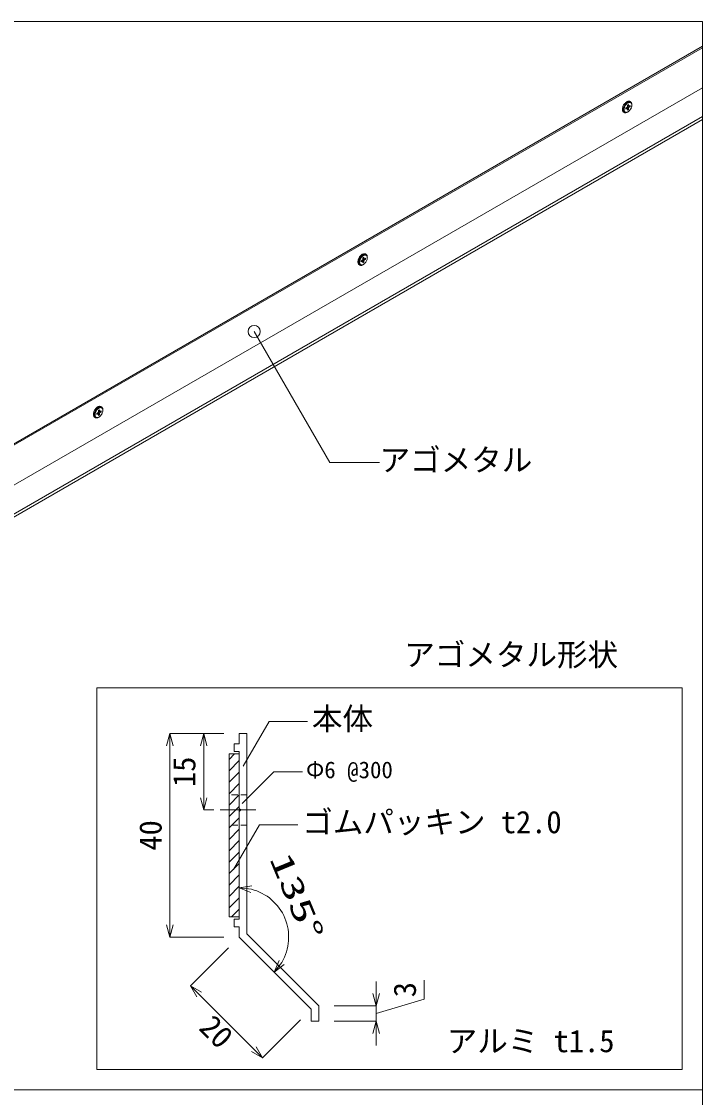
# Model space of a CAD drawing. Units: millimetres, scale not verified. Extents: x -2130 to 2130, y -1474 to 1474.
# Drawn here: x 681 to 1350, y -248 to 810 of the extents above; entities that cross this region are included whole.
import ezdxf
from ezdxf.enums import TextEntityAlignment as Align

# ---------------------------------------------------------------- set-up
doc = ezdxf.new("R2010")
doc.units = ezdxf.units.MM
doc.header["$LTSCALE"] = 5
doc.linetypes.add('DASHED1', pattern=[1.8, 1.2, -0.6])
doc.linetypes.add('USER1', pattern=[101.6, 63.5, -12.7, 12.7, -12.7])
for name, color, linetype, lineweight in [('0-0_0', 7, 'Continuous', 18), ('0-2_MOJI', 7, 'Continuous', 18), ('0-4_HATCH', 9, 'Continuous', 18), ('0-5_kanamono', 4, 'Continuous', 18), ('0-6_sunpo', 7, 'Continuous', 18), ('0-8_KANAMONO_SCREW', 4, 'Continuous', 18), ('0-A_kijun', 1, 'USER1', 18), ('0-B_WAKU', 7, 'Continuous', 18), ('0-C_kanamono2', 7, 'DASHED1', 9)]:
    doc.layers.add(name, color=color, linetype=linetype, lineweight=lineweight)
doc.styles.add('ＭＳ ゴシック', font='')
doc.styles.get('ＭＳ ゴシック').set_extended_font_data('MS Gothic')

# ---------------------------------------------------------------- blocks, each defined once
blk = doc.blocks.new('_Open30')
at = {"layer": '0-0_0', "lineweight": 9}
blk.add_line((0, 0), (-1, 0), dxfattribs=at)
blk.add_lwpolyline([(-1, 0.2679), (0, 0), (-1, -0.2679)], dxfattribs=at)

msp = doc.modelspace()

# ---------------------------------------------------------------- linework, layer by layer
at = {"layer": '0-2_MOJI'}
for p, q in [((924.439, 122.088), (898.927, 77.9)), ((961.939, 122.088), (924.439, 122.088)), ((929.017, 72.462), (898.002, 41.447)), ((957.142, 72.462), (929.017, 72.462)), ((914.94, 20.52), (889.428, -23.667)), ((952.44, 20.52), (914.94, 20.52))]:
    msp.add_line(p, q, dxfattribs=at)
msp.add_lwpolyline([(1032.921, 376.446), (984.093, 376.446), (909.679, 505.335)], dxfattribs=at)
msp.add_lwpolyline([(1330, -219.984), (755, -219.984), (755, 155.016), (1330, 155.016)], close=True, dxfattribs=at)
msp.add_circle((909.679, 505.335), 6, dxfattribs=at)
at = {"layer": '0-4_HATCH'}
for p, q in [((885, 84.671), (890.346, 90.016)), ((885, 73.445), (895, 83.445)), ((885, 62.22), (895, 72.22)), ((885, 50.995), (895, 60.995)), ((885, 39.769), (895, 49.769)), ((885, 28.544), (895, 38.544)), ((885, 17.319), (895, 27.319)), ((885, 6.093), (895, 16.093)), ((885, -5.132), (895, 4.868)), ((885, -16.357), (895, -6.357)), ((885, -27.583), (895, -17.583)), ((885, -38.808), (895, -28.808)), ((885, -50.033), (895, -40.033)), ((885, -61.258), (895, -51.258)), ((887.5, -69.984), (895, -62.484))]:
    msp.add_line(p, q, dxfattribs=at)
at = {"layer": '0-5_kanamono'}
for p, q in [((408.305, 242.016), (1350, 785.704)), ((409.604, 241.266), (1350, 784.204)), ((409.604, 201.888), (1350, 744.825)), ((1278.661, 731.516), (1279.397, 731.091)), ((1279.06, 730.508), (1279.493, 730.258)), ((1272.598, 721.016), (1273.334, 720.591)), ((1273.671, 721.174), (1274.104, 720.924)), ((421.852, 180.674), (1350, 716.541)), ((421.852, 177.674), (1350, 713.541)), ((1013.864, 571.174), (1014.297, 570.924)), ((1018.853, 581.516), (1019.589, 581.091)), ((1019.252, 580.508), (1019.685, 580.258)), ((1012.791, 571.016), (1013.527, 570.591)), ((759.045, 431.516), (759.782, 431.091)), ((759.445, 430.508), (759.878, 430.258)), ((752.983, 421.016), (753.719, 420.591)), ((754.056, 421.174), (754.489, 420.924))]:
    msp.add_line(p, q, dxfattribs=at)
for points in [[(896.5, 35.016), (895, 33.516), (895, -72.484), (890, -72.484), (890, -79.984), (895, -79.984), (895, -89.984), (965.711, -160.694), (965.711, -172.588), (973.211, -172.588), (973.211, -157.588), (902.5, -86.877), (902.5, 110.016), (895, 110.016), (895, 100.016), (890, 100.016), (890, 92.516), (895, 92.516), (895, 36.516)], [(895, -69.984), (885, -69.984), (885, 90.016), (895, 90.016)]]:
    msp.add_lwpolyline(points, close=True, dxfattribs=at)
for centre, radius, start, end in [((1280.482, 723.722), 8.957, 131.50548, 141.59557), ((1281.218, 723.297), 8.957, 131.50548, 141.59557), ((1279.104, 725.288), 6.871, 120.37751, 131.5569), ((1279.84, 724.863), 6.871, 120.37751, 131.5569), ((1279.454, 724.972), 6.108, 120.37751, 131.5569), ((1277.994, 727.2), 4.66, 105.95476, 120.48703), ((1279.887, 724.722), 6.108, 120.37751, 131.5569), ((1278.467, 726.671), 4.143, 105.95476, 120.48703), ((1278.73, 726.775), 4.66, 105.95476, 120.48703), ((1277.545, 728.806), 2.993, 85.17845, 106.13581), ((1278.9, 726.421), 4.143, 105.95476, 120.48703), ((1278.068, 728.099), 2.66, 85.17845, 106.13581), ((1278.281, 728.381), 2.993, 85.17845, 106.13581), ((1278.501, 727.849), 2.66, 85.17845, 106.13581), ((1277.601, 729.659), 2.139, 60.31103, 84.77441), ((1278.118, 728.857), 1.901, 60.31103, 84.77441), ((1278.338, 729.234), 2.139, 60.31103, 84.77441), ((1278.551, 728.607), 1.901, 60.31103, 84.77441), ((1278.323, 729.251), 2.131, 35.18299, 59.73157), ((1278.538, 728.622), 1.895, 35.18299, 59.73157), ((1277.617, 728.774), 2.982, 13.82578, 34.85996), ((1278.228, 723.744), 6.886, 168.45497, 179.61063), ((1275.947, 723.745), 4.604, 179.4236, 194.13461), ((1280.29, 723.327), 8.989, 158.4225, 168.47645), ((1274.378, 723.333), 2.982, 193.82578, 214.85996), ((1281.403, 722.915), 10.176, 149.91198, 158.57049), ((1273.673, 722.857), 2.131, 215.18299, 239.73157), ((1278.964, 723.319), 6.886, 168.45497, 179.61063), ((1276.683, 723.32), 4.604, 179.4236, 194.13461), ((1281.026, 722.902), 8.989, 158.4225, 168.47645), ((1275.114, 722.908), 2.982, 193.82578, 214.85996), ((1276.647, 723.6), 4.093, 179.4236, 194.13461), ((1278.676, 723.6), 6.121, 168.45497, 179.61063), ((1281.687, 722.759), 10.5, 141.56327, 149.95426), ((1282.139, 722.49), 10.176, 149.91198, 158.57049), ((1274.409, 722.432), 2.131, 215.18299, 239.73157), ((1280.508, 723.228), 7.99, 158.4225, 168.47645), ((1275.253, 723.234), 2.651, 193.82578, 214.85996), ((1277.08, 723.35), 4.093, 179.4236, 194.13461), ((1279.109, 723.35), 6.121, 168.45497, 179.61063), ((1281.498, 722.862), 9.045, 149.91198, 158.57049), ((1274.626, 722.811), 1.895, 215.18299, 239.73157), ((1280.941, 722.978), 7.99, 158.4225, 168.47645), ((1275.686, 722.984), 2.651, 193.82578, 214.85996), ((1282.423, 722.334), 10.5, 141.56327, 149.95426), ((1274.394, 722.449), 2.139, 240.31103, 264.77441), ((1281.931, 722.612), 9.045, 149.91198, 158.57049), ((1275.059, 722.561), 1.895, 215.18299, 239.73157), ((1281.75, 722.724), 9.333, 141.56327, 149.95426), ((1282.183, 722.474), 9.333, 141.56327, 149.95426), ((1275.046, 722.576), 1.901, 240.31103, 264.77441), ((1274.45, 723.302), 2.993, 265.17845, 286.13581), ((1280.679, 723.58), 7.962, 131.50548, 141.59557), ((1275.096, 723.334), 2.66, 265.17845, 286.13581), ((1281.112, 723.33), 7.962, 131.50548, 141.59557), ((1274.001, 724.907), 4.66, 285.95476, 300.48703), ((1274.697, 724.761), 4.143, 285.95476, 300.48703), ((1272.891, 726.819), 6.871, 300.37751, 311.5569), ((1273.71, 726.46), 6.108, 300.37751, 311.5569), ((1271.513, 728.385), 8.957, 311.50548, 321.59557), ((1272.485, 727.853), 7.962, 311.50548, 321.59557), ((1270.308, 729.348), 10.5, 321.56327, 329.95426), ((1271.414, 728.709), 9.333, 321.56327, 329.95426), ((1270.592, 729.193), 10.176, 329.91198, 338.57049), ((1271.666, 728.57), 9.045, 329.91198, 338.57049), ((1271.705, 728.781), 8.989, 338.4225, 348.47645), ((1277.911, 728.198), 2.651, 13.82578, 34.85996), ((1272.656, 728.204), 7.99, 338.4225, 348.47645), ((1274.488, 727.833), 6.121, 348.45497, 359.61063), ((1276.517, 727.832), 4.093, 359.4236, 14.13461), ((1276.049, 728.363), 4.604, 359.4236, 14.13461), ((1273.767, 728.363), 6.886, 348.45497, 359.61063), ((1017.737, 578.806), 2.993, 85.17845, 106.13581), ((1017.794, 579.659), 2.139, 60.31103, 84.77441), ((1018.421, 573.744), 6.886, 168.45497, 179.61063), ((1016.139, 573.745), 4.604, 179.4236, 194.13461), ((1020.482, 573.327), 8.989, 158.4225, 168.47645), ((1014.57, 573.333), 2.982, 193.82578, 214.85996), ((1021.596, 572.915), 10.176, 149.91198, 158.57049), ((1013.865, 572.857), 2.131, 215.18299, 239.73157), ((1019.157, 573.319), 6.886, 168.45497, 179.61063), ((1016.875, 573.32), 4.604, 179.4236, 194.13461), ((1021.218, 572.902), 8.989, 158.4225, 168.47645), ((1015.306, 572.908), 2.982, 193.82578, 214.85996), ((1018.868, 573.6), 6.121, 168.45497, 179.61063), ((1016.84, 573.6), 4.093, 179.4236, 194.13461), ((1021.88, 572.759), 10.5, 141.56327, 149.95426), ((1022.332, 572.49), 10.176, 149.91198, 158.57049), ((1014.601, 572.432), 2.131, 215.18299, 239.73157), ((1020.7, 573.228), 7.99, 158.4225, 168.47645), ((1015.445, 573.234), 2.651, 193.82578, 214.85996), ((1019.301, 573.35), 6.121, 168.45497, 179.61063), ((1017.273, 573.35), 4.093, 179.4236, 194.13461), ((1021.69, 572.862), 9.045, 149.91198, 158.57049), ((1014.818, 572.811), 1.895, 215.18299, 239.73157), ((1021.133, 572.978), 7.99, 158.4225, 168.47645), ((1015.878, 572.984), 2.651, 193.82578, 214.85996), ((1022.616, 572.334), 10.5, 141.56327, 149.95426), ((1020.674, 573.722), 8.957, 131.50548, 141.59557), ((1022.123, 572.612), 9.045, 149.91198, 158.57049), ((1015.251, 572.561), 1.895, 215.18299, 239.73157), ((1021.943, 572.724), 9.333, 141.56327, 149.95426), ((1022.376, 572.474), 9.333, 141.56327, 149.95426), ((1021.41, 573.297), 8.957, 131.50548, 141.59557), ((1020.871, 573.58), 7.962, 131.50548, 141.59557), ((1019.297, 575.288), 6.871, 120.37751, 131.5569), ((1021.304, 573.33), 7.962, 131.50548, 141.59557), ((1020.033, 574.863), 6.871, 120.37751, 131.5569), ((1019.647, 574.972), 6.108, 120.37751, 131.5569), ((1018.186, 577.2), 4.66, 105.95476, 120.48703), ((1020.08, 574.722), 6.108, 120.37751, 131.5569), ((1014.889, 574.761), 4.143, 285.95476, 300.48703), ((1018.922, 576.775), 4.66, 105.95476, 120.48703), ((1018.66, 576.671), 4.143, 105.95476, 120.48703), ((1013.083, 576.819), 6.871, 300.37751, 311.5569), ((1019.093, 576.421), 4.143, 105.95476, 120.48703), ((1013.902, 576.46), 6.108, 300.37751, 311.5569), ((1018.26, 578.099), 2.66, 85.17845, 106.13581), ((1018.473, 578.381), 2.993, 85.17845, 106.13581), ((1011.706, 578.385), 8.957, 311.50548, 321.59557), ((1018.693, 577.849), 2.66, 85.17845, 106.13581), ((1012.678, 577.853), 7.962, 311.50548, 321.59557), ((1018.311, 578.857), 1.901, 60.31103, 84.77441), ((1018.53, 579.234), 2.139, 60.31103, 84.77441), ((1010.5, 579.348), 10.5, 321.56327, 329.95426), ((1018.744, 578.607), 1.901, 60.31103, 84.77441), ((1011.606, 578.709), 9.333, 321.56327, 329.95426), ((1018.515, 579.251), 2.131, 35.18299, 59.73157), ((1010.784, 579.193), 10.176, 329.91198, 338.57049), ((1018.73, 578.622), 1.895, 35.18299, 59.73157), ((1011.859, 578.57), 9.045, 329.91198, 338.57049), ((1017.81, 578.774), 2.982, 13.82578, 34.85996), ((1011.898, 578.781), 8.989, 338.4225, 348.47645), ((1018.104, 578.198), 2.651, 13.82578, 34.85996), ((1012.849, 578.204), 7.99, 338.4225, 348.47645), ((1016.709, 577.832), 4.093, 359.4236, 14.13461), ((1014.681, 577.833), 6.121, 348.45497, 359.61063), ((1016.241, 578.363), 4.604, 359.4236, 14.13461), ((1013.959, 578.363), 6.886, 348.45497, 359.61063), ((1014.586, 572.449), 2.139, 240.31103, 264.77441), ((1015.238, 572.576), 1.901, 240.31103, 264.77441), ((1014.643, 573.302), 2.993, 265.17845, 286.13581), ((1015.289, 573.334), 2.66, 265.17845, 286.13581), ((1014.194, 574.907), 4.66, 285.95476, 300.48703), ((758.613, 423.744), 6.886, 168.45497, 179.61063), ((756.331, 423.745), 4.604, 179.4236, 194.13461), ((760.675, 423.327), 8.989, 158.4225, 168.47645), ((761.788, 422.915), 10.176, 149.91198, 158.57049), ((759.349, 423.319), 6.886, 168.45497, 179.61063), ((757.067, 423.32), 4.604, 179.4236, 194.13461), ((761.411, 422.902), 8.989, 158.4225, 168.47645), ((759.06, 423.6), 6.121, 168.45497, 179.61063), ((757.032, 423.6), 4.093, 179.4236, 194.13461), ((762.072, 422.759), 10.5, 141.56327, 149.95426), ((762.524, 422.49), 10.176, 149.91198, 158.57049), ((760.893, 423.228), 7.99, 158.4225, 168.47645), ((759.493, 423.35), 6.121, 168.45497, 179.61063), ((757.465, 423.35), 4.093, 179.4236, 194.13461), ((761.883, 422.862), 9.045, 149.91198, 158.57049), ((761.326, 422.978), 7.99, 158.4225, 168.47645), ((762.808, 422.334), 10.5, 141.56327, 149.95426), ((760.867, 423.722), 8.957, 131.50548, 141.59557), ((762.316, 422.612), 9.045, 149.91198, 158.57049), ((762.135, 422.724), 9.333, 141.56327, 149.95426), ((762.568, 422.474), 9.333, 141.56327, 149.95426), ((761.603, 423.297), 8.957, 131.50548, 141.59557), ((761.064, 423.58), 7.962, 131.50548, 141.59557), ((759.489, 425.288), 6.871, 120.37751, 131.5569), ((761.497, 423.33), 7.962, 131.50548, 141.59557), ((760.225, 424.863), 6.871, 120.37751, 131.5569), ((759.839, 424.972), 6.108, 120.37751, 131.5569), ((758.379, 427.2), 4.66, 105.95476, 120.48703), ((760.272, 424.722), 6.108, 120.37751, 131.5569), ((758.852, 426.671), 4.143, 105.95476, 120.48703), ((759.115, 426.775), 4.66, 105.95476, 120.48703), ((757.929, 428.806), 2.993, 85.17845, 106.13581), ((759.285, 426.421), 4.143, 105.95476, 120.48703), ((758.453, 428.099), 2.66, 85.17845, 106.13581), ((758.666, 428.381), 2.993, 85.17845, 106.13581), ((758.886, 427.849), 2.66, 85.17845, 106.13581), ((757.986, 429.659), 2.139, 60.31103, 84.77441), ((758.503, 428.857), 1.901, 60.31103, 84.77441), ((758.722, 429.234), 2.139, 60.31103, 84.77441), ((750.693, 429.348), 10.5, 321.56327, 329.95426), ((758.936, 428.607), 1.901, 60.31103, 84.77441), ((751.799, 428.709), 9.333, 321.56327, 329.95426), ((758.707, 429.251), 2.131, 35.18299, 59.73157), ((750.977, 429.193), 10.176, 329.91198, 338.57049), ((758.923, 428.622), 1.895, 35.18299, 59.73157), ((752.051, 428.57), 9.045, 329.91198, 338.57049), ((758.002, 428.774), 2.982, 13.82578, 34.85996), ((752.09, 428.781), 8.989, 338.4225, 348.47645), ((758.296, 428.198), 2.651, 13.82578, 34.85996), ((753.041, 428.204), 7.99, 338.4225, 348.47645), ((754.873, 427.833), 6.121, 348.45497, 359.61063), ((756.902, 427.832), 4.093, 359.4236, 14.13461), ((756.433, 428.363), 4.604, 359.4236, 14.13461), ((754.151, 428.363), 6.886, 348.45497, 359.61063), ((754.762, 423.333), 2.982, 193.82578, 214.85996), ((754.057, 422.857), 2.131, 215.18299, 239.73157), ((755.499, 422.908), 2.982, 193.82578, 214.85996), ((754.793, 422.432), 2.131, 215.18299, 239.73157), ((755.638, 423.234), 2.651, 193.82578, 214.85996), ((755.011, 422.811), 1.895, 215.18299, 239.73157), ((756.071, 422.984), 2.651, 193.82578, 214.85996), ((754.778, 422.449), 2.139, 240.31103, 264.77441), ((755.444, 422.561), 1.895, 215.18299, 239.73157), ((755.43, 422.576), 1.901, 240.31103, 264.77441), ((754.835, 423.302), 2.993, 265.17845, 286.13581), ((755.481, 423.334), 2.66, 265.17845, 286.13581), ((754.386, 424.907), 4.66, 285.95476, 300.48703), ((755.082, 424.761), 4.143, 285.95476, 300.48703), ((753.276, 426.819), 6.871, 300.37751, 311.5569), ((754.095, 426.46), 6.108, 300.37751, 311.5569), ((751.898, 428.385), 8.957, 311.50548, 321.59557), ((752.87, 427.853), 7.962, 311.50548, 321.59557)]:
    msp.add_arc(centre, radius, start, end, dxfattribs=at)
at = {"layer": '0-6_sunpo'}
for p, q in [((880, 110.016), (826.875, 110.016)), ((880, 110.016), (860.061, 110.016)), ((826.875, 98.016), (826.875, -77.984)), ((860.061, 47.016), (860.061, 98.016)), ((870, 35.016), (860.061, 35.016)), ((895, -27.977), (895, -41.449)), ((880, -89.984), (826.875, -89.984)), ((884.393, -100.59), (847.17, -137.813)), ((1029.426, -145.588), (1029.426, -133.588)), ((855.656, -146.299), (909.396, -200.039)), ((988.211, -157.588), (1029.426, -157.588)), ((1029.426, -157.588), (1029.426, -172.588)), ((1029.426, -157.588), (1029.426, -172.588)), ((955.104, -171.301), (917.881, -208.524)), ((988.211, -172.588), (1029.426, -172.588)), ((1029.426, -184.588), (1029.426, -196.588))]:
    msp.add_line(p, q, dxfattribs=at)
msp.add_lwpolyline([(1029.426, -165.088), (1076.676, -150.913), (1076.676, -132.38)], dxfattribs=at)
msp.add_arc((895, -89.984), 48.535, 329.20242, 75.79758, dxfattribs=at)
at = {"layer": '0-8_KANAMONO_SCREW'}
for p, q in [((1276.149, 725.716), (1274.634, 724.841)), ((1274.634, 724.841), (1274.634, 723.841)), ((1274.634, 723.841), (1276.149, 724.716)), ((1276.302, 724.731), (1275.373, 725.268)), ((1277.232, 725.091), (1276.149, 725.716)), ((1276.366, 727.841), (1277.232, 728.341)), ((1276.366, 726.091), (1276.366, 727.841)), ((1277.295, 726.451), (1276.366, 726.988)), ((1277.448, 725.466), (1276.366, 726.091)), ((1276.366, 722.841), (1276.366, 724.591)), ((1277.232, 723.341), (1276.366, 724.241)), ((1277.232, 723.341), (1276.366, 722.841)), ((1277.232, 728.341), (1277.232, 726.591)), ((1277.232, 725.091), (1277.232, 723.341)), ((1278.964, 727.341), (1277.448, 726.466)), ((1277.448, 725.466), (1278.964, 726.341)), ((1278.964, 726.341), (1277.751, 726.641)), ((1278.964, 726.341), (1278.964, 727.341)), ((1016.341, 575.716), (1014.826, 574.841)), ((1014.826, 574.841), (1014.826, 573.841)), ((1014.826, 573.841), (1016.341, 574.716)), ((1016.495, 574.731), (1015.565, 575.268)), ((1017.424, 575.091), (1016.341, 575.716)), ((1016.558, 577.841), (1017.424, 578.341)), ((1016.558, 576.091), (1016.558, 577.841)), ((1017.487, 576.451), (1016.558, 576.988)), ((1017.641, 575.466), (1016.558, 576.091)), ((1016.558, 572.841), (1016.558, 574.591)), ((1017.424, 573.341), (1016.558, 574.241)), ((1017.424, 573.341), (1016.558, 572.841)), ((1017.424, 578.341), (1017.424, 576.591)), ((1017.424, 575.091), (1017.424, 573.341)), ((1019.156, 577.341), (1017.641, 576.466)), ((1017.641, 575.466), (1019.156, 576.341)), ((1019.156, 576.341), (1017.944, 576.641)), ((1019.156, 576.341), (1019.156, 577.341)), ((756.534, 425.716), (755.018, 424.841)), ((755.018, 424.841), (755.018, 423.841)), ((755.018, 423.841), (756.534, 424.716)), ((756.687, 424.731), (755.758, 425.268)), ((757.616, 425.091), (756.534, 425.716)), ((756.75, 427.841), (757.616, 428.341)), ((756.75, 426.091), (756.75, 427.841)), ((757.68, 426.451), (756.75, 426.988)), ((757.833, 425.466), (756.75, 426.091)), ((756.75, 422.841), (756.75, 424.591)), ((757.616, 423.341), (756.75, 424.241)), ((757.616, 423.341), (756.75, 422.841)), ((757.616, 428.341), (757.616, 426.591)), ((757.616, 425.091), (757.616, 423.341)), ((759.348, 427.341), (757.833, 426.466)), ((757.833, 425.466), (759.348, 426.341)), ((759.348, 426.341), (758.136, 426.641)), ((759.348, 426.341), (759.348, 427.341))]:
    msp.add_line(p, q, dxfattribs=at)
for centre, radius, start, end in [((1275.974, 726.016), 0.347, 300.37751, 311.5569), ((1276.269, 724.513), 0.235, 105.95476, 120.48703), ((1275.904, 726.095), 0.452, 311.50548, 321.59557), ((1276.246, 724.594), 0.151, 85.17845, 106.13581), ((1275.843, 726.143), 0.53, 321.56327, 329.95426), ((1276.249, 724.638), 0.108, 60.31103, 84.77441), ((1275.857, 726.135), 0.514, 329.91198, 338.57049), ((1276.248, 724.638), 0.108, 35.18299, 59.73157), ((1275.914, 726.115), 0.454, 338.4225, 348.47645), ((1276.212, 724.614), 0.151, 13.82578, 34.85996), ((1276.133, 724.594), 0.233, 359.4236, 14.13461), ((1276.018, 726.094), 0.348, 348.45497, 359.61063), ((1277.464, 726.589), 0.233, 179.4236, 194.13461), ((1277.579, 725.089), 0.348, 168.45497, 179.61063), ((1277.683, 725.068), 0.454, 158.4225, 168.47645), ((1277.385, 726.568), 0.151, 193.82578, 214.85996), ((1277.349, 726.544), 0.108, 215.18299, 239.73157), ((1277.74, 725.047), 0.514, 149.91198, 158.57049), ((1277.754, 725.039), 0.53, 141.56327, 149.95426), ((1277.349, 726.545), 0.108, 240.31103, 264.77441), ((1277.351, 726.588), 0.151, 265.17845, 286.13581), ((1277.693, 725.088), 0.452, 131.50548, 141.59557), ((1277.329, 726.669), 0.235, 285.95476, 300.48703), ((1277.624, 725.167), 0.347, 120.37751, 131.5569), ((1016.166, 576.016), 0.347, 300.37751, 311.5569), ((1016.461, 574.513), 0.235, 105.95476, 120.48703), ((1016.096, 576.095), 0.452, 311.50548, 321.59557), ((1016.438, 574.594), 0.151, 85.17845, 106.13581), ((1016.036, 576.143), 0.53, 321.56327, 329.95426), ((1016.441, 574.638), 0.108, 60.31103, 84.77441), ((1016.44, 574.638), 0.108, 35.18299, 59.73157), ((1016.05, 576.135), 0.514, 329.91198, 338.57049), ((1016.106, 576.115), 0.454, 338.4225, 348.47645), ((1016.405, 574.614), 0.151, 13.82578, 34.85996), ((1016.325, 574.594), 0.233, 359.4236, 14.13461), ((1016.21, 576.094), 0.348, 348.45497, 359.61063), ((1017.772, 575.089), 0.348, 168.45497, 179.61063), ((1017.657, 576.589), 0.233, 179.4236, 194.13461), ((1017.577, 576.568), 0.151, 193.82578, 214.85996), ((1017.876, 575.068), 0.454, 158.4225, 168.47645), ((1017.542, 576.544), 0.108, 215.18299, 239.73157), ((1017.932, 575.047), 0.514, 149.91198, 158.57049), ((1017.946, 575.039), 0.53, 141.56327, 149.95426), ((1017.541, 576.545), 0.108, 240.31103, 264.77441), ((1017.544, 576.588), 0.151, 265.17845, 286.13581), ((1017.886, 575.088), 0.452, 131.50548, 141.59557), ((1017.521, 576.669), 0.235, 285.95476, 300.48703), ((1017.816, 575.167), 0.347, 120.37751, 131.5569), ((756.358, 426.016), 0.347, 300.37751, 311.5569), ((756.653, 424.513), 0.235, 105.95476, 120.48703), ((756.289, 426.095), 0.452, 311.50548, 321.59557), ((756.631, 424.594), 0.151, 85.17845, 106.13581), ((756.228, 426.143), 0.53, 321.56327, 329.95426), ((756.633, 424.638), 0.108, 60.31103, 84.77441), ((756.242, 426.135), 0.514, 329.91198, 338.57049), ((756.633, 424.638), 0.108, 35.18299, 59.73157), ((756.298, 426.115), 0.454, 338.4225, 348.47645), ((756.597, 424.614), 0.151, 13.82578, 34.85996), ((756.518, 424.594), 0.233, 359.4236, 14.13461), ((756.403, 426.094), 0.348, 348.45497, 359.61063), ((757.964, 425.089), 0.348, 168.45497, 179.61063), ((757.849, 426.589), 0.233, 179.4236, 194.13461), ((758.068, 425.068), 0.454, 158.4225, 168.47645), ((757.77, 426.568), 0.151, 193.82578, 214.85996), ((757.734, 426.544), 0.108, 215.18299, 239.73157), ((758.124, 425.047), 0.514, 149.91198, 158.57049), ((757.733, 426.545), 0.108, 240.31103, 264.77441), ((758.139, 425.039), 0.53, 141.56327, 149.95426), ((757.736, 426.588), 0.151, 265.17845, 286.13581), ((758.078, 425.088), 0.452, 131.50548, 141.59557), ((757.713, 426.669), 0.235, 285.95476, 300.48703), ((758.008, 425.167), 0.347, 120.37751, 131.5569)]:
    msp.add_arc(centre, radius, start, end, dxfattribs=at)
at = {"layer": '0-A_kijun'}
msp.add_line((911.25, 35.016), (876.25, 35.016), dxfattribs=at)
at = {"layer": '0-B_WAKU'}
msp.add_line((-1350, -239.984), (1350, -239.984), dxfattribs=at)
msp.add_lwpolyline([(1350, 810.016), (-1350, 810.016), (-1350, -989.984), (1350, -989.984)], close=True, dxfattribs=at)
at = {"layer": '0-C_kanamono2'}
for p, q in [((902.5, 50.016), (885, 50.016)), ((902.5, 20.016), (885, 20.016))]:
    msp.add_line(p, q, dxfattribs=at)

# ---------------------------------------------------------------- block references
at = {"layer": '0-6_sunpo', "xscale": 12, "yscale": 12}
for p, rotation in [((826.875, 110.016), 90), ((860.061, 110.016), 90), ((860.061, 35.016), 270), ((895, -41.449), 172.89879), ((826.875, -89.984), 270), ((929.319, -124.303), 232.10121), ((847.17, -137.813), 135), ((1029.426, -157.588), 270), ((1029.426, -172.588), 90), ((917.881, -208.524), 315)]:
    msp.add_blockref('_Open30', p, dxfattribs=dict(at, rotation=rotation))

# ---------------------------------------------------------------- texts
at = {"layer": '0-2_MOJI', "style": 'ＭＳ ゴシック'}
for s, height, p in [('アゴメタル', 21.99, (1032.921, 361.446)), ('アゴメタル形状', 21.99, (1057.107, 170.016)), ('本体', 21.99, (966.439, 107.088)), ('Φ6 @300', 16.5, (960.517, 61.212)), ('ゴムパッキン t2.0', 21.99, (956.94, 5.52)), ('アルミ t1.5', 21.99, (1098.817, -209.743))]:
    msp.add_text(s, height=height, dxfattribs=at).set_placement(p, align=Align.BOTTOM_LEFT)
at = {"layer": '0-6_sunpo', "style": 'ＭＳ ゴシック'}
for s, rotation, p in [('15', 90, (858.561, 57.516)), ('40', 90, (825.375, -4.984)), ('3', 90, (1075.176, -149.146)), ('20', 315, (849.645, -184.836))]:
    msp.add_text(s, height=21.99, rotation=rotation, dxfattribs=at).set_placement(p, align=Align.BOTTOM_LEFT)
at = {"layer": '0-6_sunpo', "style": 'ＭＳ ゴシック', "width": 1.6}
msp.add_text('135°', height=21.99, rotation=292.5, dxfattribs=at).set_placement((918.265, -15.404), align=Align.BOTTOM_LEFT)

doc.saveas('drawing.dxf')
